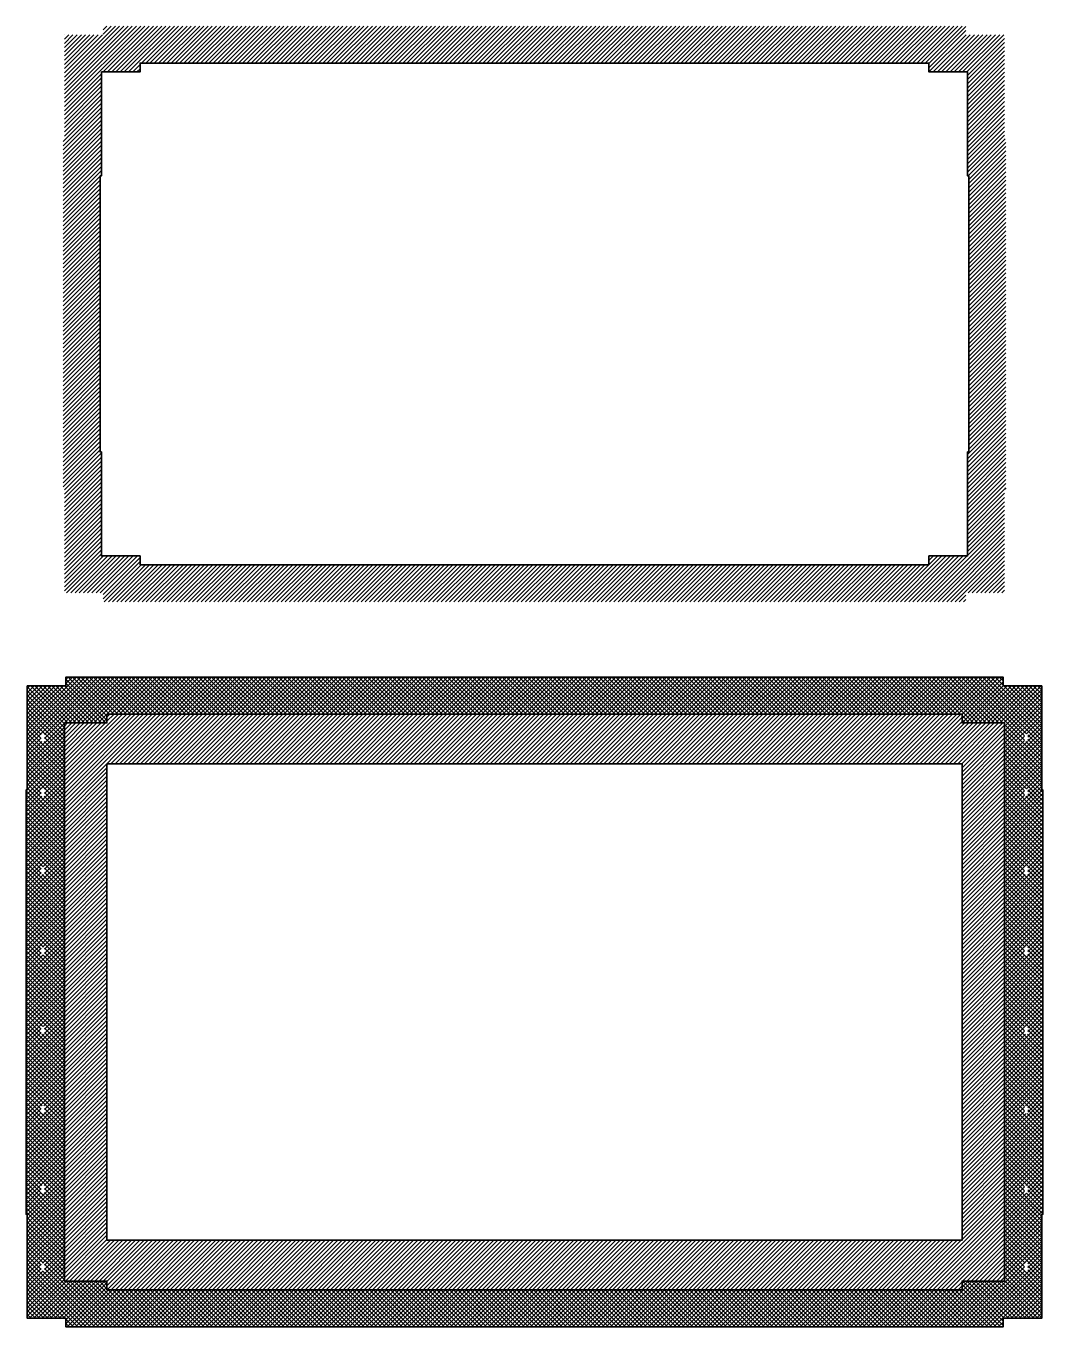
# Model space of a CAD drawing. Extents: x -14553 to 17595, y -13361 to 12610.
# Drawn here: x -1 to 8449, y 1800 to 12610 of the extents above; entities that cross this region are included whole.
import ezdxf

# ---------------------------------------------------------------- set-up
doc = ezdxf.new("R2010")
doc.units = 0
doc.header["$LTSCALE"] = 0.5
doc.header["$MEASUREMENT"] = 0
doc.layers.add('Load-Key', color=140, linetype='CONTINUOUS', lineweight=35)

msp = doc.modelspace()

# ---------------------------------------------------------------- hatches: boundary and pattern name
at = {"layer": 'Load-Key'}
h = msp.add_hatch(dxfattribs=at)
h.set_pattern_fill('ANSI31', color=256, scale=198)
h.set_pattern_definition([(45, (9e-13, 12917.658), (-17.50089, 17.50089), [])])
h.paths.add_polyline_path([(8130, 12536.65843), (7809, 12536.65843), (7809, 12609.65843), (639, 12609.65843), (639, 12536.65843), (318, 12536.65843), (318, 11672.78343), (307.25, 11672.78343), (307.25, 8762.53343), (318, 8762.53343), (318, 7898.65843), (639, 7898.65843), (639, 7825.65843), (7809, 7825.65843), (7809, 7898.65843), (8130, 7898.65843), (8130, 8762.53343), (8140.75, 8762.53343), (8140.75, 11672.78343), (8130, 11672.78343)])
h.paths.add_polyline_path([(947, 12228.65843), (947, 12301.65843), (7501, 12301.65843), (7501, 12228.65843), (7822, 12228.65843), (7822, 11364.78343), (7832.75, 11364.78343), (7832.75, 9070.53343), (7822, 9070.53343), (7822, 8206.65843), (7501, 8206.65843), (7501, 8133.65843), (947, 8133.65843), (947, 8206.65843), (626, 8206.65843), (626, 9070.53343), (615.25, 9070.53343), (615.25, 11364.78343), (626, 11364.78343), (626, 12228.65843)], flags=16)
h = msp.add_hatch(dxfattribs=at)
h.set_pattern_fill('ANSI37', color=256, scale=198)
h.set_pattern_definition([(45, (5e-13, 7200), (-17.50089, 17.50089), []), (135, (5e-13, 7200), (-17.50089, -17.50089), [])])
h.paths.add_polyline_path([(8438, 7127), (8117, 7127), (8117, 7200), (331, 7200), (331, 7127), (10, 7127), (10, 6263.125), (-0.75, 6263.125), (-0.75, 2736.875), (10, 2736.875), (10, 1873), (331, 1873), (331, 1800), (8117, 1800), (8117, 1873), (8438, 1873), (8438, 2736.875), (8448.75, 2736.875), (8448.75, 6263.125), (8438, 6263.125)])
h.paths.add_polyline_path([(672, 6819), (672, 6892), (7776, 6892), (7776, 6819), (8130, 6819), (8130, 5955.125), (8130.00015, 5955.08529), (8130, 3049.30463), (8130, 3044.875), (8130, 2181), (7776, 2181), (7776, 2108), (672, 2108), (672, 2181), (318, 2181), (318, 3044.875), (318, 3047.9852), (318, 5944.375), (318, 5955.125), (318, 6819)], flags=16)
h.paths.add_polyline_path([(626, 6511), (947, 6511), (947, 6584), (7501, 6584), (7501, 6511), (7822, 6511), (7822, 5647.125), (7832.75, 5647.125), (7832.75, 3352.875), (7822, 3352.875), (7822, 2489), (7501, 2489), (7501, 2416), (947, 2416), (947, 2489), (626, 2489), (626, 3352.875), (615.25, 3352.875), (615.25, 5647.125), (626, 5647.125)], flags=0)
h.paths.add_polyline_path([(153.35914, 2267.29897), (153.35914, 2330.29897), (126.35914, 2330.29897), (126.35914, 2267.29897)], flags=16)
h.paths.add_polyline_path([(153.35914, 2912.34025), (153.35914, 2975.34025), (126.35914, 2975.34025), (126.35914, 2912.34025)], flags=16)
h.paths.add_polyline_path([(153.35914, 3573.79884), (153.35914, 3636.79884), (126.35914, 3636.79884), (126.35914, 3573.79884)], flags=16)
h.paths.add_polyline_path([(153.35914, 4233.9668), (153.35914, 4296.9668), (126.35914, 4296.9668), (126.35914, 4233.9668)], flags=16)
h.paths.add_polyline_path([(153.35914, 4892.23151), (153.35914, 4955.23151), (126.35914, 4955.23151), (126.35914, 4892.23151)], flags=16)
h.paths.add_polyline_path([(153.35914, 5560.26816), (153.35914, 5623.26816), (126.35914, 5623.26816), (126.35914, 5560.26816)], flags=16)
h.paths.add_polyline_path([(153.35914, 6209.64436), (153.35914, 6272.64436), (126.35914, 6272.64436), (126.35914, 6209.64436)], flags=16)
h.paths.add_polyline_path([(153.35914, 6664.52954), (153.35914, 6727.52954), (126.35914, 6727.52954), (126.35914, 6664.52954)], flags=16)
h.paths.add_polyline_path([(8321.64086, 2267.29897), (8321.64086, 2330.29897), (8294.64086, 2330.29897), (8294.64086, 2267.29897)], flags=16)
h.paths.add_polyline_path([(8321.64086, 2912.34025), (8321.64086, 2975.34025), (8294.64086, 2975.34025), (8294.64086, 2912.34025)], flags=16)
h.paths.add_polyline_path([(8321.64086, 3573.79884), (8321.64086, 3636.79884), (8294.64086, 3636.79884), (8294.64086, 3573.79884)], flags=16)
h.paths.add_polyline_path([(8321.64086, 4233.9668), (8321.64086, 4296.9668), (8294.64086, 4296.9668), (8294.64086, 4233.9668)], flags=16)
h.paths.add_polyline_path([(8321.64086, 4892.23151), (8321.64086, 4955.23151), (8294.64086, 4955.23151), (8294.64086, 4892.23151)], flags=16)
h.paths.add_polyline_path([(8321.64086, 5560.26816), (8321.64086, 5623.26816), (8294.64086, 5623.26816), (8294.64086, 5560.26816)], flags=16)
h.paths.add_polyline_path([(8321.64086, 6209.64436), (8321.64086, 6272.64436), (8294.64086, 6272.64436), (8294.64086, 6209.64436)], flags=16)
h.paths.add_polyline_path([(8321.64086, 6664.52954), (8321.64086, 6727.52954), (8294.64086, 6727.52954), (8294.64086, 6664.52954)], flags=16)
h = msp.add_hatch(dxfattribs=at)
h.set_pattern_fill('ANSI31', color=256, scale=198)
h.paths.add_polyline_path([(672, 6892), (672, 6819), (318, 6819), (318, 5955.125), (318, 5944.375), (318, 3047.9852), (318, 3044.875), (318, 2181), (672, 2181), (672, 2108), (7776, 2108), (7776, 2181), (8130, 2181), (8130, 3044.875), (8130, 5955.125), (8130, 6819), (7776, 6819), (7776, 6892)])
h.paths.add_polyline_path([(7776, 6480), (7776, 2520), (672, 2520), (672, 6450), (672, 6480)], flags=16)

# ---------------------------------------------------------------- linework, layer by layer
for points in [[(626, 12228.65843), (947, 12228.65843), (947, 12301.65843), (7501, 12301.65843), (7501, 12228.65843), (7822, 12228.65843), (7822, 11364.78343), (7832.75, 11364.78343), (7832.75, 9070.53343), (7822, 9070.53343), (7822, 8206.65843), (7501, 8206.65843), (7501, 8133.65843), (947, 8133.65843), (947, 8206.65843), (626, 8206.65843), (626, 9070.53343), (615.25, 9070.53343), (615.25, 11364.78343), (626, 11364.78343)], [(10, 7127), (331, 7127), (331, 7200), (8117, 7200), (8117, 7127), (8438, 7127), (8438, 6263.125), (8448.75, 6263.125), (8448.75, 2736.875), (8438, 2736.875), (8438, 1873), (8117, 1873), (8117, 1800), (331, 1800), (331, 1873), (10, 1873), (10, 2736.875), (-0.75, 2736.875), (-0.75, 6263.125), (10, 6263.125), (10, 7127)], [(318, 6819), (672, 6819), (672, 6892), (7776, 6892), (7776, 6819), (8130, 6819), (8130, 5955.125), (8130, 5955.125), (8130, 3044.875), (8130, 3044.875), (8130, 2181), (7776, 2181), (7776, 2108), (672, 2108), (672, 2181), (318, 2181), (318, 3044.875), (318, 3047.9852), (318, 5944.375), (318, 5955.125)], [(672, 6450), (672, 6480), (7776, 6480), (7776, 2520), (672, 2520)]]:
    msp.add_lwpolyline(points, close=True, dxfattribs=at)

doc.saveas('drawing.dxf')
